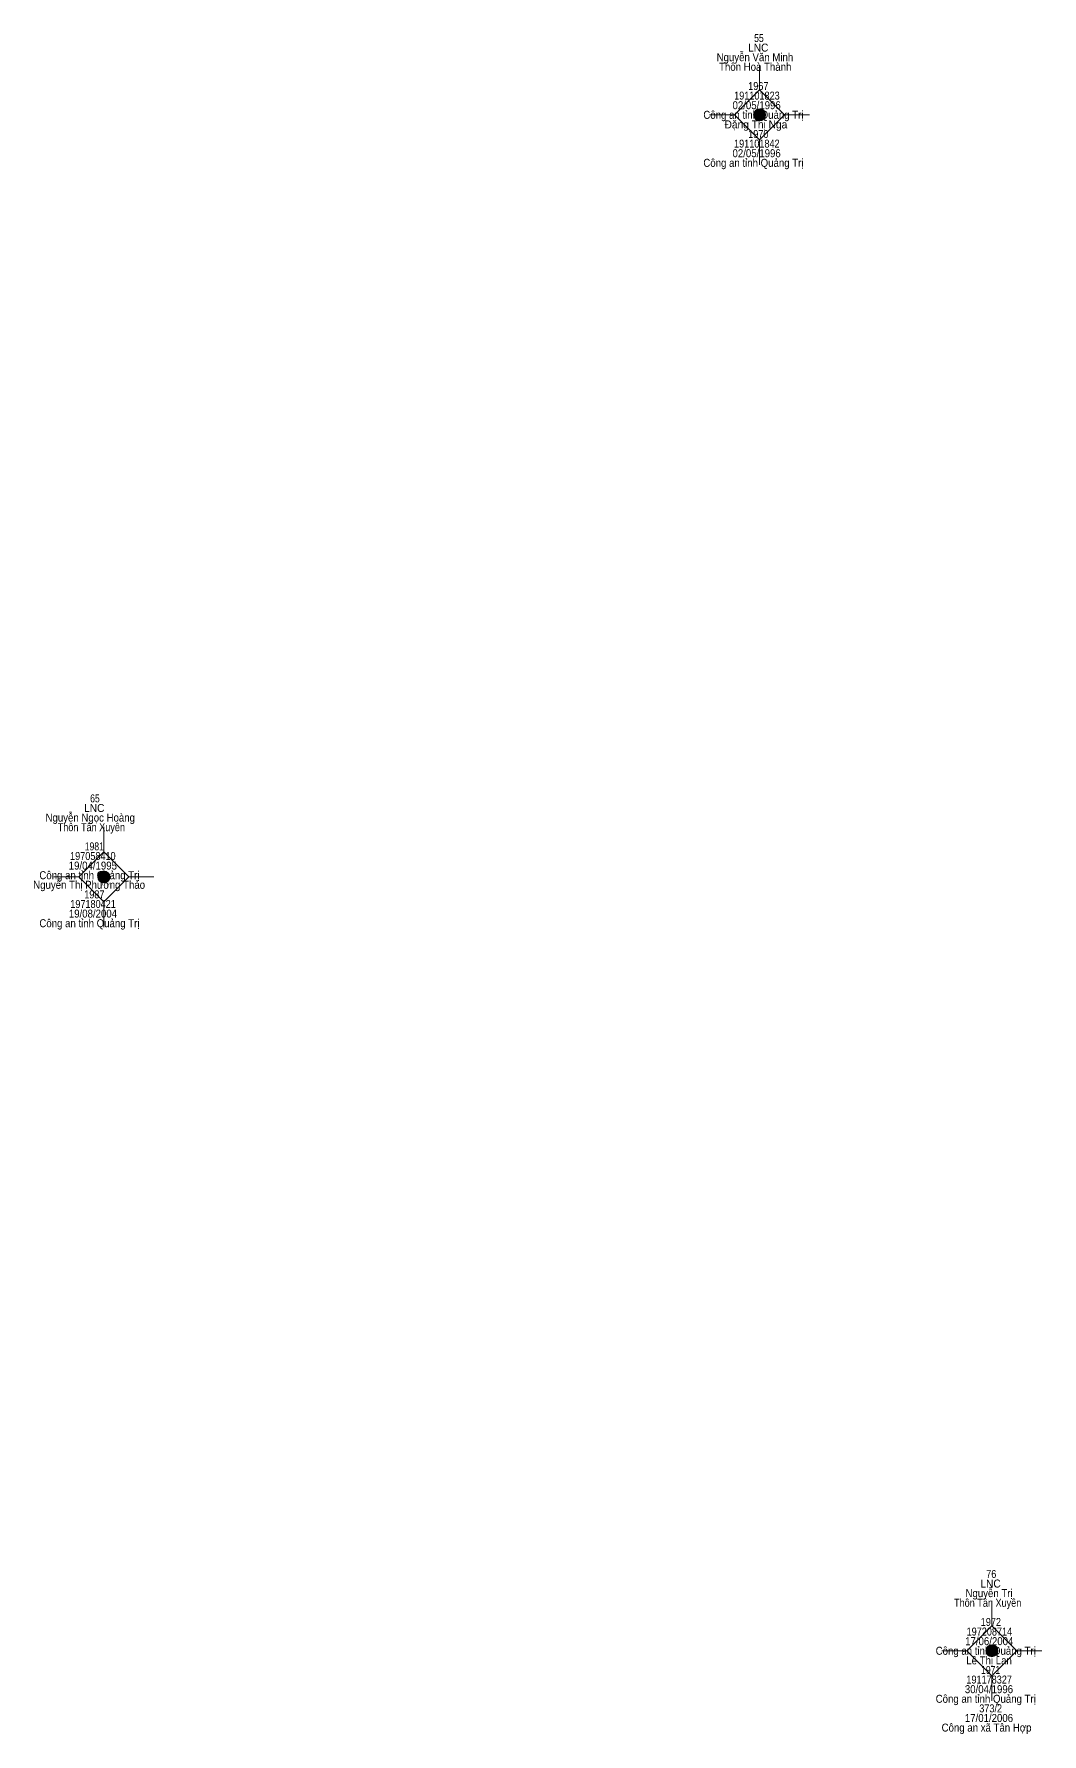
# Model space of a CAD drawing. Header units: metres. Extents: x 550999 to 552168, y 1840994 to 1841978.
# Drawn here: x 551145.9 to 551196.2, y 1841542.3 to 1841627.3 of the extents above; entities that cross this region are included whole.
import ezdxf
from ezdxf.enums import TextEntityAlignment as Align

# ---------------------------------------------------------------- set-up
doc = ezdxf.new("R2010")
doc.units = ezdxf.units.M
doc.header["$LTSCALE"] = 0.16
doc.layers.add('11', color=7, linetype='Continuous', lineweight=13)
doc.layers.add('15', color=7, linetype='Continuous')

msp = doc.modelspace()

# ---------------------------------------------------------------- hatches: boundary and pattern name
at = {"layer": '11'}
for points in [[(551182.4395, 1841623.27, 1), (551181.8395, 1841623.27, 1)], [(551149.6695, 1841585.17, 1), (551149.0695, 1841585.17, 1)], [(551194.0495, 1841546.49, 1), (551193.4495, 1841546.49, 1)]]:
    msp.add_hatch(color=256, dxfattribs=at).paths.add_polyline_path(points)

# ---------------------------------------------------------------- linework, layer by layer
for p, q in [((551182.14, 1841625.77), (551182.14, 1841624.52)), ((551180.89, 1841623.27), (551179.64, 1841623.27)), ((551184.64, 1841623.27), (551183.39, 1841623.27)), ((551182.14, 1841622.02), (551182.14, 1841620.77)), ((551149.37, 1841587.67), (551149.37, 1841586.42)), ((551148.12, 1841585.17), (551146.87, 1841585.17)), ((551151.87, 1841585.17), (551150.62, 1841585.17)), ((551149.37, 1841583.92), (551149.37, 1841582.67)), ((551193.75, 1841548.99), (551193.75, 1841547.74)), ((551192.5, 1841546.49), (551191.25, 1841546.49)), ((551196.25, 1841546.49), (551195, 1841546.49)), ((551193.75, 1841545.24), (551193.75, 1841543.99))]:
    msp.add_line(p, q, dxfattribs=at)
for points in [[(551182.14, 1841624.52), (551180.89, 1841623.27), (551182.14, 1841622.02), (551183.39, 1841623.27)], [(551149.37, 1841586.42), (551148.12, 1841585.17), (551149.37, 1841583.92), (551150.62, 1841585.17)], [(551193.75, 1841547.74), (551192.5, 1841546.49), (551193.75, 1841545.24), (551195, 1841546.49)]]:
    msp.add_lwpolyline(points, close=True, dxfattribs=at)
for centre in [(551182.1395, 1841623.27), (551149.3695, 1841585.17), (551193.7495, 1841546.49)]:
    msp.add_circle(centre, 0.3, dxfattribs=at)

# ---------------------------------------------------------------- texts
at = {"layer": '15'}
for s, width, p in [('LNC', 0.95, (551182.07, 1841626.43)), ('55', 0.8, (551182.105, 1841626.91)), ('Nguyễn Văn Minh', 0.9, (551181.905, 1841625.95)), ('Thôn Hoà Thành', 0.9, (551181.92, 1841625.47)), ('191101823', 0.85, (551182.005, 1841624.03)), ('1967', 0.85, (551182.075, 1841624.51)), ('Công an tỉnh Quảng Trị', 0.9, (551181.83, 1841623.07)), ('02/05/1996', 0.9, (551181.99, 1841623.55)), ('Đặng Thị Nga', 0.95, (551181.955, 1841622.59)), ('191101842', 0.85, (551182, 1841621.63)), ('1970', 0.85, (551182.075, 1841622.11)), ('Công an tỉnh Quảng Trị', 0.9, (551181.83, 1841620.67)), ('02/05/1996', 0.9, (551181.99, 1841621.15)), ('LNC', 0.95, (551148.89, 1841588.42)), ('65', 0.8, (551148.925, 1841588.9)), ('Nguyễn Ngọc Hoàng', 0.9, (551148.69, 1841587.94)), ('Thôn Tân Xuyên', 0.85, (551148.745, 1841587.46)), ('1981', 0.8, (551148.895, 1841586.5)), ('197058410', 0.85, (551148.82, 1841586.02)), ('Công an tỉnh Quảng Trị', 0.9, (551148.65, 1841585.06)), ('19/04/1995', 0.9, (551148.82, 1841585.54)), ('Nguyễn Thị Phương Thảo', 0.9, (551148.635, 1841584.58)), ('1987', 0.85, (551148.895, 1841584.1)), ('19/08/2004', 0.9, (551148.825, 1841583.14)), ('197180421', 0.85, (551148.83, 1841583.62)), ('Công an tỉnh Quảng Trị', 0.9, (551148.65, 1841582.66)), ('76', 0.85, (551193.715, 1841550.13)), ('Nguyễn Trị', 0.9, (551193.605, 1841549.17)), ('LNC', 0.95, (551193.68, 1841549.65)), ('Thôn Tân Xuyên', 0.85, (551193.535, 1841548.69)), ('1972', 0.85, (551193.695, 1841547.73)), ('17/06/2004', 0.9, (551193.615, 1841546.77)), ('197208714', 0.85, (551193.62, 1841547.25)), ('Công an tỉnh Quảng Trị', 0.9, (551193.44, 1841546.29)), ('Lê Thị Lan', 0.9, (551193.605, 1841545.81)), ('191178327', 0.85, (551193.61, 1841544.85)), ('1971', 0.8, (551193.685, 1841545.33)), ('30/04/1996', 0.9, (551193.6, 1841544.37)), ('Công an tỉnh Quảng Trị', 0.9, (551193.44, 1841543.89)), ('373/2', 0.85, (551193.685, 1841543.41)), ('Công an xã Tân Hợp', 0.9, (551193.48, 1841542.45)), ('17/01/2006', 0.9, (551193.6, 1841542.93))]:
    msp.add_text(s, height=0.4, dxfattribs=dict(at, width=width)).set_placement(p, align=Align.CENTER)

doc.saveas('drawing.dxf')
